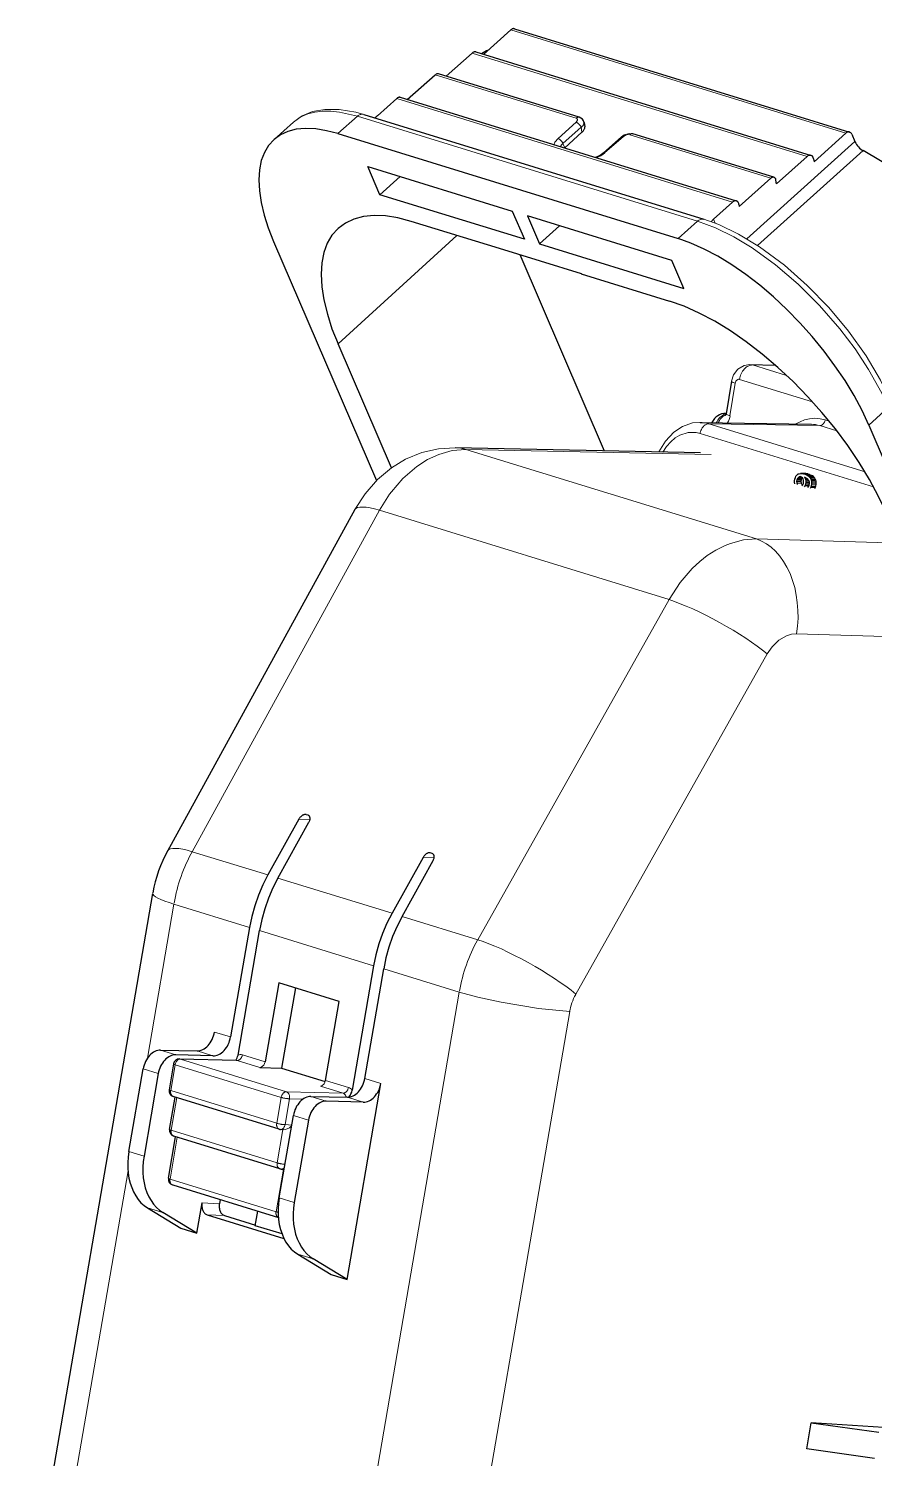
# Model space of a CAD drawing. Header units: millimetres. Extents: x 6 to 3615, y -854 to 0.
# Drawn here: x 71.57 to 79.66, y -106.47 to -92.79 of the extents above; entities that cross this region are included whole.
import ezdxf

# ---------------------------------------------------------------- set-up
doc = ezdxf.new("R2010")
doc.units = ezdxf.units.MM

msp = doc.modelspace()

# ---------------------------------------------------------------- linework, layer by layer
at = {"linetype": 'Continuous', "lineweight": 30}
for points in [[(75.919, -93.038), (76.183, -92.803)], [(76.218, -92.792), (76.215, -92.792), (76.211, -92.791), (76.206, -92.791), (76.202, -92.792), (76.199, -92.793), (76.195, -92.795), (76.191, -92.797), (76.187, -92.8), (76.183, -92.803)], [(76.218, -92.792), (79.422, -93.781)], [(75.811, -93.025), (75.562, -93.247)], [(75.847, -93.015), (75.843, -93.014), (75.839, -93.014), (75.835, -93.014), (75.831, -93.015), (75.827, -93.016), (75.823, -93.018), (75.818, -93.02), (75.815, -93.022), (75.811, -93.025)], [(75.847, -93.015), (79.053, -94.004)], [(75.191, -93.469), (75.459, -93.233)], [(76.836, -93.64), (75.489, -93.224)], [(74.906, -93.625), (75.091, -93.46)], [(75.127, -93.449), (75.123, -93.449), (75.119, -93.448), (75.115, -93.448), (75.111, -93.449), (75.107, -93.45), (75.103, -93.452), (75.099, -93.454), (75.095, -93.457), (75.091, -93.46)], [(78.339, -94.441), (75.127, -93.449)], [(73.917, -93.853), (74.104, -93.686)], [(74.775, -93.613), (78.028, -94.616)], [(76.854, -93.735), (76.86, -93.73), (76.865, -93.726), (76.87, -93.721), (76.873, -93.717), (76.877, -93.712), (76.879, -93.708), (76.881, -93.704), (76.882, -93.699), (76.883, -93.695), (76.883, -93.691)], [(76.883, -93.691), (76.889, -93.73)], [(73.917, -93.853), (73.865, -93.909), (73.825, -93.976), (73.795, -94.054), (73.777, -94.142), (73.771, -94.238), (73.776, -94.343), (73.794, -94.456), (73.822, -94.575), (73.862, -94.699), (73.913, -94.828)], [(74.528, -93.796), (74.418, -93.768), (74.315, -93.751), (74.218, -93.747), (74.129, -93.755), (74.049, -93.776), (73.978, -93.808), (73.917, -93.853)], [(74.528, -93.796), (77.782, -94.801)], [(76.862, -93.783), (76.698, -93.931), (76.695, -93.933)], [(76.862, -93.783), (76.868, -93.778), (76.873, -93.772), (76.877, -93.767), (76.881, -93.761), (76.884, -93.755), (76.886, -93.75), (76.888, -93.745), (76.889, -93.739), (76.89, -93.734), (76.889, -93.73)], [(77.239, -93.827), (77.064, -93.982)], [(78.697, -94.214), (77.349, -93.798)], [(79.077, -94.038), (79.082, -94.065), (79.386, -93.791)], [(79.422, -93.781), (79.418, -93.78), (79.414, -93.78), (79.41, -93.78), (79.406, -93.78), (79.401, -93.782), (79.397, -93.783), (79.393, -93.785), (79.389, -93.788), (79.386, -93.791)], [(79.442, -93.801), (79.473, -93.873)], [(81.512, -96.116), (81.43, -95.941), (81.336, -95.763), (81.228, -95.583), (81.109, -95.405), (80.98, -95.227), (80.841, -95.054), (80.695, -94.885), (80.541, -94.723), (80.382, -94.569), (80.218, -94.423), (80.052, -94.289), (79.884, -94.166), (79.717, -94.055), (79.552, -93.959)], [(76.311, -94.807), (74.929, -94.381), (74.813, -94.112), (76.195, -94.538), (76.311, -94.807)], [(79.017, -94.015), (78.724, -94.278), (78.718, -94.242)], [(79.053, -94.004), (79.049, -94.004), (79.045, -94.003), (79.041, -94.003), (79.037, -94.004), (79.032, -94.005), (79.028, -94.007), (79.024, -94.009), (79.02, -94.012), (79.017, -94.015)], [(79.077, -94.038), (79.076, -94.033), (79.075, -94.028), (79.073, -94.024), (79.071, -94.02), (79.069, -94.016), (79.066, -94.013), (79.063, -94.01), (79.06, -94.008), (79.056, -94.006), (79.053, -94.004)], [(75.122, -94.207), (74.929, -94.381)], [(78.363, -94.474), (78.367, -94.492), (78.668, -94.223)], [(78.697, -94.214), (78.694, -94.214), (78.691, -94.213), (78.688, -94.213), (78.684, -94.214), (78.681, -94.215), (78.677, -94.216), (78.674, -94.218), (78.671, -94.22), (78.668, -94.223)], [(78.718, -94.242), (78.717, -94.238), (78.716, -94.234), (78.715, -94.23), (78.713, -94.227), (78.711, -94.224), (78.709, -94.222), (78.706, -94.219), (78.703, -94.217), (78.7, -94.216), (78.697, -94.214)], [(78.119, -94.616), (78.303, -94.451)], [(78.339, -94.44), (78.335, -94.44), (78.331, -94.439), (78.327, -94.439), (78.323, -94.44), (78.318, -94.441), (78.314, -94.443), (78.31, -94.445), (78.306, -94.448), (78.303, -94.451)], [(78.363, -94.474), (78.362, -94.469), (78.361, -94.464), (78.359, -94.46), (78.357, -94.456), (78.355, -94.452), (78.352, -94.449), (78.349, -94.446), (78.346, -94.444), (78.342, -94.442), (78.339, -94.44)], [(75.228, -94.636), (75.102, -94.603), (74.983, -94.584), (74.873, -94.58), (74.771, -94.589), (74.68, -94.614), (74.599, -94.652), (74.529, -94.703)], [(76.073, -94.896), (75.228, -94.636)], [(76.648, -94.678), (76.456, -94.852), (77.837, -95.279), (77.722, -95.009), (76.34, -94.582), (76.456, -94.852)], [(74.529, -94.703), (74.471, -94.768), (74.426, -94.844), (74.394, -94.933), (74.374, -95.032), (74.368, -95.142), (74.374, -95.261), (74.394, -95.388), (74.427, -95.523), (74.471, -95.663), (74.529, -95.808)], [(79.607, -96.585), (79.542, -96.445), (79.465, -96.303), (79.379, -96.159), (79.282, -96.017), (79.178, -95.877), (79.065, -95.739), (78.946, -95.606), (78.822, -95.479), (78.694, -95.359), (78.562, -95.247), (78.429, -95.144), (78.296, -95.052), (78.163, -94.97), (78.032, -94.901), (77.905, -94.844), (77.782, -94.801)], [(73.913, -94.828), (74.896, -97.116)], [(76.076, -94.893), (76.073, -94.896), (76.071, -94.892), (76.853, -95.133), (76.855, -95.138), (77.699, -95.398)], [(76.267, -94.952), (77.074, -96.831)], [(79.774, -97.426), (79.7, -97.268), (79.613, -97.106), (79.514, -96.943), (79.405, -96.781), (79.286, -96.621), (79.158, -96.465), (79.023, -96.314), (78.881, -96.169), (78.736, -96.033), (78.586, -95.906), (78.434, -95.789), (78.283, -95.684), (78.132, -95.591), (77.983, -95.513), (77.839, -95.448), (77.699, -95.398)], [(75.039, -96.995), (74.529, -95.808)], [(78.469, -96.006), (78.712, -96.012)], [(78.291, -96.164), (78.24, -96.476)], [(77.993, -96.559), (79.055, -96.577)], [(79.607, -96.585), (81.644, -101.328)], [(77.997, -96.85), (75.649, -96.802)], [(78.897, -97.147), (78.895, -97.131), (78.896, -97.117), (78.898, -97.102), (78.903, -97.088), (78.909, -97.074), (78.914, -97.067), (78.921, -97.06), (78.931, -97.053), (78.94, -97.05), (78.951, -97.047)], [(78.918, -97.108), (78.915, -97.122), (78.957, -97.124)], [(78.915, -97.122), (78.917, -97.138), (78.959, -97.14)], [(78.924, -97.095), (78.918, -97.108), (78.96, -97.109)], [(78.932, -97.085), (78.924, -97.095), (78.966, -97.096)], [(78.939, -97.081), (78.932, -97.085), (78.967, -97.086)], [(78.966, -97.166), (78.974, -97.156), (78.98, -97.142), (78.982, -97.127), (78.981, -97.112), (78.977, -97.098), (78.971, -97.091), (78.962, -97.082), (78.95, -97.078), (78.939, -97.081), (78.961, -97.081)], [(78.964, -97.048), (78.951, -97.047), (78.993, -97.049), (79.005, -97.049), (79.023, -97.052), (79.04, -97.057), (79.057, -97.066), (79.069, -97.072), (79.078, -97.081), (79.085, -97.09), (79.091, -97.101), (79.096, -97.112), (79.099, -97.121), (79.1, -97.137), (79.1, -97.149), (79.097, -97.17), (79.093, -97.181), (79.087, -97.195)], [(78.971, -97.09), (78.966, -97.096), (78.96, -97.109), (78.957, -97.124), (78.959, -97.14), (78.963, -97.153)], [(79.005, -97.049), (78.964, -97.048), (78.982, -97.051)], [(79.023, -97.052), (78.982, -97.051), (78.998, -97.056)], [(79.022, -97.183), (79.03, -97.173), (79.035, -97.163), (79.039, -97.142), (79.037, -97.129), (79.033, -97.116), (79.027, -97.108), (79.018, -97.099), (78.992, -97.084), (78.999, -97.102), (79.022, -97.103)], [(79.04, -97.057), (78.998, -97.056), (79.015, -97.064)], [(78.999, -97.102), (79.002, -97.118), (79.034, -97.119)], [(79.002, -97.134), (79, -97.148), (79.038, -97.15)], [(79.002, -97.118), (79.002, -97.134), (79.038, -97.135)], [(79.057, -97.066), (79.015, -97.064), (79.027, -97.071)], [(79.069, -97.072), (79.027, -97.071), (79.036, -97.08), (79.078, -97.081)], [(79.036, -97.08), (79.043, -97.088), (79.085, -97.09)], [(79.043, -97.088), (79.05, -97.1), (79.091, -97.101)], [(79.05, -97.1), (79.055, -97.11), (79.096, -97.112)], [(79.055, -97.11), (79.057, -97.12), (79.099, -97.121)], [(79.057, -97.12), (79.059, -97.136), (79.1, -97.137)], [(79.059, -97.136), (79.059, -97.148), (79.1, -97.149)], [(78.917, -97.138), (78.921, -97.152)], [(78.996, -97.162), (78.989, -97.176)], [(79, -97.148), (78.996, -97.162), (79.035, -97.164)], [(79.052, -97.18), (79.045, -97.193)], [(79.056, -97.169), (79.052, -97.18), (79.093, -97.181)], [(79.059, -97.148), (79.056, -97.169), (79.097, -97.17)], [(74.689, -97.394), (72.898, -100.661)], [(74.154, -100.356), (73.857, -100.89)], [(73.954, -100.92), (74.251, -100.385)], [(74.216, -100.311), (74.212, -100.311), (74.208, -100.312), (74.203, -100.313), (74.199, -100.314), (74.194, -100.316), (74.189, -100.319), (74.185, -100.322), (74.181, -100.325), (74.176, -100.329), (74.172, -100.332), (74.168, -100.337), (74.164, -100.341), (74.161, -100.346), (74.157, -100.351), (74.154, -100.356)], [(74.243, -100.319), (74.223, -100.313)], [(74.251, -100.385), (74.253, -100.38), (74.256, -100.374), (74.258, -100.369), (74.259, -100.363), (74.261, -100.358), (74.261, -100.353), (74.261, -100.348), (74.261, -100.343), (74.26, -100.339), (74.259, -100.335), (74.257, -100.331), (74.255, -100.327), (74.253, -100.324), (74.25, -100.322), (74.246, -100.32), (74.243, -100.319)], [(75.404, -100.678), (75.4, -100.678), (75.395, -100.678), (75.391, -100.679), (75.386, -100.681), (75.382, -100.683), (75.377, -100.685), (75.373, -100.688), (75.368, -100.691), (75.364, -100.695), (75.36, -100.699), (75.355, -100.703), (75.352, -100.707), (75.348, -100.712), (75.345, -100.717), (75.342, -100.722)], [(75.43, -100.685), (75.411, -100.679)], [(75.438, -100.752), (75.441, -100.746), (75.443, -100.741), (75.445, -100.735), (75.447, -100.73), (75.448, -100.724), (75.449, -100.719), (75.449, -100.714), (75.448, -100.709), (75.448, -100.705), (75.446, -100.701), (75.445, -100.697), (75.442, -100.694), (75.44, -100.691), (75.437, -100.688), (75.434, -100.686), (75.43, -100.685)], [(75.342, -100.722), (75.045, -101.256)], [(75.142, -101.286), (75.438, -100.752)], [(73.857, -100.89), (73.809, -100.984), (73.767, -101.083), (73.732, -101.184), (73.703, -101.287), (73.681, -101.392)], [(73.954, -100.92), (73.906, -101.014), (73.864, -101.112), (73.828, -101.214), (73.799, -101.317), (73.778, -101.421)], [(71.569, -107.979), (71.569, -107.975), (72.757, -101.066)], [(75.045, -101.256), (74.997, -101.351), (74.955, -101.449), (74.919, -101.55), (74.89, -101.654), (74.869, -101.758)], [(75.142, -101.286), (75.093, -101.381), (75.051, -101.479), (75.016, -101.58), (74.987, -101.683), (74.966, -101.788)], [(73.681, -101.392), (73.501, -102.44)], [(73.573, -102.614), (73.778, -101.421)], [(74.869, -101.758), (74.664, -102.95)], [(74.785, -102.836), (74.966, -101.788)], [(74.41, -102.856), (74.54, -102.1), (73.962, -101.922), (73.832, -102.678)], [(74.121, -101.971), (73.989, -102.737), (74.407, -102.866)], [(73.18, -102.573), (73.194, -102.573), (73.208, -102.57), (73.221, -102.566), (73.234, -102.561), (73.248, -102.553), (73.261, -102.544), (73.273, -102.534), (73.285, -102.522), (73.297, -102.509), (73.307, -102.495), (73.316, -102.479), (73.325, -102.463), (73.332, -102.446), (73.338, -102.429), (73.343, -102.411), (73.347, -102.393)], [(73.332, -102.621), (73.346, -102.62), (73.36, -102.618), (73.374, -102.614), (73.388, -102.608), (73.401, -102.601), (73.414, -102.592), (73.427, -102.581), (73.439, -102.569), (73.45, -102.556), (73.461, -102.542), (73.47, -102.527), (73.479, -102.511), (73.486, -102.494), (73.492, -102.476), (73.497, -102.458), (73.501, -102.44)], [(72.831, -102.565), (72.818, -102.566), (72.804, -102.568), (72.79, -102.572), (72.777, -102.578), (72.764, -102.586), (72.751, -102.595), (72.738, -102.605), (72.726, -102.617), (72.715, -102.63), (72.705, -102.644), (72.696, -102.66), (72.687, -102.676), (72.68, -102.693), (72.673, -102.711), (72.668, -102.728), (72.665, -102.746)], [(72.831, -102.565), (73.18, -102.573)], [(72.977, -102.611), (72.964, -102.611), (72.95, -102.614), (72.936, -102.618), (72.922, -102.623), (72.909, -102.63), (72.896, -102.639), (72.883, -102.65), (72.871, -102.662), (72.86, -102.675), (72.849, -102.689), (72.84, -102.704), (72.831, -102.72), (72.824, -102.737), (72.817, -102.755), (72.812, -102.773), (72.808, -102.791)], [(72.956, -102.698), (72.913, -102.945)], [(73.332, -102.621), (72.977, -102.611)], [(73.013, -102.65), (73.556, -102.663), (73.557, -102.663)], [(73.782, -102.732), (73.989, -102.737)], [(72.528, -103.536), (72.665, -102.746)], [(72.808, -102.791), (72.673, -103.581)], [(74.618, -103.017), (74.632, -103.016), (74.645, -103.014), (74.659, -103.01), (74.673, -103.004), (74.686, -102.997), (74.699, -102.988), (74.712, -102.978), (74.723, -102.966), (74.734, -102.953), (74.745, -102.938), (74.754, -102.923), (74.763, -102.907), (74.77, -102.89), (74.776, -102.872), (74.781, -102.854), (74.785, -102.836)], [(72.917, -103.324), (72.97, -103.015)], [(73.967, -103.323), (72.953, -103.009)], [(74.27, -103.009), (74.256, -103.01), (74.242, -103.012), (74.229, -103.016), (74.215, -103.022), (74.201, -103.029), (74.188, -103.038), (74.176, -103.049), (74.164, -103.061), (74.153, -103.074), (74.143, -103.088), (74.133, -103.103), (74.125, -103.12), (74.117, -103.137), (74.111, -103.154), (74.106, -103.172), (74.102, -103.19)], [(74.143, -104.518), (74.462, -104.713), (74.617, -104.761), (74.939, -102.884)], [(74.27, -103.009), (74.618, -103.017)], [(74.77, -103.064), (74.784, -103.064), (74.798, -103.061), (74.811, -103.057), (74.825, -103.052), (74.839, -103.044), (74.852, -103.035), (74.865, -103.025), (74.877, -103.013), (74.888, -103), (74.898, -102.985), (74.908, -102.971), (74.917, -102.954), (74.924, -102.937), (74.93, -102.92), (74.935, -102.902), (74.939, -102.884)], [(74.416, -103.054), (74.402, -103.055), (74.388, -103.057), (74.374, -103.061), (74.361, -103.067), (74.347, -103.074), (74.334, -103.083), (74.321, -103.093), (74.309, -103.105), (74.297, -103.118), (74.287, -103.133), (74.277, -103.148), (74.269, -103.164), (74.262, -103.181), (74.255, -103.198), (74.25, -103.216), (74.247, -103.235)], [(74.77, -103.064), (74.416, -103.054)], [(73.967, -103.98), (74.102, -103.19)], [(74.247, -103.235), (74.11, -104.025)], [(72.907, -103.791), (72.975, -103.394)], [(73.971, -103.702), (72.957, -103.389)], [(74.008, -103.327), (73.98, -103.325)], [(72.528, -103.536), (72.522, -103.589), (72.518, -103.641), (72.518, -103.692), (72.522, -103.743), (72.529, -103.791), (72.54, -103.838), (72.555, -103.881), (72.573, -103.923), (72.594, -103.961), (72.617, -103.995), (72.644, -104.026), (72.674, -104.052), (72.705, -104.075)], [(72.673, -103.581), (72.666, -103.633), (72.662, -103.685), (72.662, -103.737), (72.666, -103.787), (72.674, -103.836), (72.685, -103.882), (72.7, -103.927), (72.718, -103.968), (72.74, -104.006), (72.764, -104.04), (72.791, -104.071), (72.822, -104.098), (72.854, -104.12)], [(73.984, -103.704), (74.012, -103.706)], [(72.947, -103.855), (73.958, -104.168)], [(72.705, -104.075), (73.025, -104.27), (73.179, -104.317), (73.228, -104.028)], [(73.228, -104.028), (73.227, -104.036), (73.226, -104.046), (73.226, -104.055), (73.227, -104.065), (73.228, -104.074), (73.23, -104.083), (73.233, -104.091), (73.236, -104.099), (73.239, -104.107), (73.243, -104.114), (73.248, -104.12), (73.253, -104.126), (73.258, -104.131), (73.264, -104.135), (73.27, -104.138), (73.277, -104.141)], [(73.394, -104.035), (73.393, -104.044), (73.393, -104.054), (73.393, -104.063), (73.393, -104.073), (73.394, -104.082), (73.396, -104.091), (73.399, -104.099), (73.401, -104.108), (73.405, -104.115), (73.409, -104.122), (73.414, -104.128), (73.419, -104.134), (73.424, -104.139), (73.43, -104.143), (73.436, -104.146), (73.442, -104.149)], [(73.401, -103.996), (73.394, -104.035)], [(73.993, -104.325), (73.737, -104.246), (73.761, -104.107)], [(73.967, -103.98), (73.959, -104.032), (73.956, -104.085), (73.956, -104.136), (73.96, -104.186), (73.967, -104.235), (73.978, -104.281), (73.993, -104.325), (74.011, -104.367), (74.031, -104.404), (74.055, -104.439), (74.082, -104.469), (74.112, -104.496), (74.143, -104.518)], [(74.11, -104.025), (74.103, -104.077), (74.1, -104.129), (74.1, -104.181), (74.104, -104.231), (74.112, -104.28), (74.123, -104.326), (74.138, -104.37), (74.156, -104.411), (74.178, -104.45), (74.202, -104.484), (74.23, -104.515), (74.26, -104.542), (74.292, -104.564)], [(73.179, -104.317), (72.854, -104.12)], [(73.277, -104.141), (74.011, -104.367)], [(73.442, -104.149), (73.738, -104.24)], [(74.617, -104.761), (74.292, -104.564)], [(80.303, -104.682), (80.043, -106.196), (79.055, -106.132), (79.702, -106.222)], [(79.659, -106.472), (79.012, -106.381), (79.055, -106.132)]]:
    msp.add_lwpolyline(points, dxfattribs=at)
at = {"linetype": 'Continuous', "lineweight": 13}
for points in [[(76.183, -92.803), (79.386, -93.791)], [(75.811, -93.025), (79.017, -94.015)], [(76.807, -93.648), (75.459, -93.233)], [(74.104, -93.686), (74.187, -93.627), (74.286, -93.586), (74.401, -93.564), (74.541, -93.565), (74.699, -93.592), (74.775, -93.613)], [(78.303, -94.451), (75.091, -93.46)], [(74.715, -93.629), (74.544, -93.59), (74.46, -93.581), (74.38, -93.581), (74.308, -93.59), (74.241, -93.607), (74.168, -93.64), (74.104, -93.686)], [(74.528, -93.796), (74.715, -93.629), (77.968, -94.633), (77.782, -94.801)], [(74.775, -93.613), (74.769, -93.611), (74.762, -93.61), (74.755, -93.611), (74.748, -93.612), (74.741, -93.614), (74.735, -93.617), (74.728, -93.62), (74.721, -93.624), (74.715, -93.629)], [(76.633, -93.843), (76.806, -93.688)], [(76.807, -93.648), (76.814, -93.652), (76.819, -93.66), (76.82, -93.666), (76.814, -93.678), (76.806, -93.688)], [(76.854, -93.735), (76.852, -93.731), (76.85, -93.727), (76.848, -93.723), (76.846, -93.719), (76.843, -93.716), (76.84, -93.712), (76.837, -93.708), (76.833, -93.705), (76.83, -93.702), (76.827, -93.699), (76.823, -93.697), (76.819, -93.694), (76.816, -93.692), (76.813, -93.69), (76.81, -93.689), (76.806, -93.688)], [(76.594, -93.902), (76.602, -93.879), (76.633, -93.843)], [(76.68, -93.89), (76.678, -93.886), (76.676, -93.882), (76.674, -93.879), (76.672, -93.875), (76.669, -93.871), (76.666, -93.868), (76.663, -93.864), (76.66, -93.861), (76.656, -93.858), (76.653, -93.855), (76.649, -93.852), (76.646, -93.85), (76.642, -93.847), (76.639, -93.846), (76.636, -93.844), (76.633, -93.843)], [(76.698, -93.931), (76.68, -93.89), (76.854, -93.735), (76.862, -93.783)], [(77.255, -93.826), (77.079, -93.981)], [(77.35, -93.798), (77.314, -93.795), (77.266, -93.809), (77.239, -93.827)], [(77.255, -93.826), (77.28, -93.811), (77.308, -93.805), (77.32, -93.807)], [(78.668, -94.223), (77.32, -93.807)], [(77.079, -93.981), (77.076, -93.98), (77.074, -93.979), (77.072, -93.979), (77.069, -93.98), (77.067, -93.98), (77.065, -93.981), (77.064, -93.982)], [(79.473, -93.873), (78.439, -94.804)], [(79.552, -93.959), (78.542, -94.868)], [(78.028, -94.616), (78.022, -94.615), (78.015, -94.614), (78.008, -94.614), (78.002, -94.615), (77.995, -94.617), (77.988, -94.62), (77.981, -94.624), (77.975, -94.628), (77.968, -94.633)], [(79.792, -96.417), (79.729, -96.279), (79.604, -96.054), (79.474, -95.857), (79.328, -95.663), (79.134, -95.441), (78.929, -95.236), (78.713, -95.051), (78.49, -94.89), (78.314, -94.784), (78.139, -94.697), (77.968, -94.633)], [(79.816, -96.36), (79.717, -96.154), (79.58, -95.923), (79.412, -95.687), (79.223, -95.46), (79.016, -95.248), (78.799, -95.056), (78.561, -94.88), (78.36, -94.759), (78.17, -94.667), (78.028, -94.616)], [(78.119, -94.616), (78.135, -94.654)], [(74.529, -95.808), (75.664, -94.77)], [(78.291, -96.164), (78.311, -96.103), (78.353, -96.05), (78.412, -96.015), (78.469, -96.006)], [(78.494, -96.01), (78.484, -96.011), (78.474, -96.012), (78.463, -96.015), (78.453, -96.02), (78.443, -96.026), (78.433, -96.032), (78.423, -96.04), (78.414, -96.049), (78.406, -96.06), (78.398, -96.07), (78.391, -96.082), (78.385, -96.094), (78.379, -96.107), (78.375, -96.12), (78.371, -96.134), (78.368, -96.148)], [(78.494, -96.01), (78.482, -96.007), (78.469, -96.006)], [(78.82, -96.111), (78.494, -96.01), (78.716, -96.016)], [(78.291, -96.164), (78.291, -96.166), (78.293, -96.168), (78.296, -96.171), (78.3, -96.173), (78.305, -96.176), (78.312, -96.179), (78.319, -96.181), (78.328, -96.184)], [(78.328, -96.184), (78.334, -96.166), (78.345, -96.154), (78.358, -96.147), (78.368, -96.148)], [(79.068, -96.363), (78.368, -96.148)], [(78.328, -96.184), (78.278, -96.496)], [(79.607, -96.585), (79.792, -96.417), (79.862, -96.578)], [(77.598, -96.842), (77.661, -96.738), (77.741, -96.654), (77.824, -96.598), (77.92, -96.565), (77.993, -96.559)], [(78.076, -96.572), (78.07, -96.572), (78.063, -96.574), (78.056, -96.576), (78.049, -96.579), (78.042, -96.582), (78.036, -96.587), (78.029, -96.592), (78.023, -96.598), (78.018, -96.605), (78.013, -96.612), (78.008, -96.62), (78.004, -96.628), (78, -96.636), (77.997, -96.645), (77.994, -96.654), (77.993, -96.664)], [(79.3, -96.64), (79.138, -96.59), (78.076, -96.572), (79.57, -97.033)], [(78.24, -96.478), (78.23, -96.481), (78.22, -96.485), (78.211, -96.49), (78.202, -96.496), (78.193, -96.503), (78.184, -96.51), (78.176, -96.519), (78.168, -96.528), (78.161, -96.539), (78.155, -96.55), (78.149, -96.561)], [(78.237, -96.488), (78.228, -96.492), (78.218, -96.498), (78.21, -96.504), (78.201, -96.512), (78.193, -96.52), (78.185, -96.529), (78.178, -96.54), (78.171, -96.55), (78.165, -96.562)], [(78.24, -96.476), (78.24, -96.478), (78.242, -96.48), (78.245, -96.483), (78.249, -96.485), (78.255, -96.488), (78.261, -96.49), (78.269, -96.493), (78.278, -96.496)], [(79.188, -96.535), (79.139, -96.524), (79.089, -96.52), (79.039, -96.524), (78.99, -96.536), (78.909, -96.574)], [(79.138, -96.59), (79.142, -96.59), (79.146, -96.589), (79.151, -96.588), (79.155, -96.586), (79.159, -96.584), (79.163, -96.581), (79.167, -96.578), (79.17, -96.574), (79.174, -96.57), (79.176, -96.566), (79.179, -96.561), (79.182, -96.556), (79.184, -96.551), (79.186, -96.546), (79.187, -96.54), (79.188, -96.535)], [(79.226, -96.547), (79.188, -96.535)], [(77.635, -96.843), (77.671, -96.789), (77.712, -96.744), (77.754, -96.708), (77.799, -96.68), (77.877, -96.655), (77.956, -96.655), (77.993, -96.664)], [(77.993, -96.664), (79.651, -97.175)], [(74.689, -97.394), (74.787, -97.242), (74.906, -97.106), (75.039, -96.995), (75.175, -96.912), (75.33, -96.848), (75.489, -96.812), (75.649, -96.802)], [(75.752, -96.818), (75.619, -96.829), (75.492, -96.865), (75.386, -96.915), (75.281, -96.982), (75.15, -97.096), (75.039, -97.223), (75.022, -97.247), (74.924, -97.4)], [(79.898, -97.716), (78.531, -97.675), (75.752, -96.818), (78.099, -96.866)], [(73.857, -100.89), (73.134, -100.667), (74.924, -97.4), (77.695, -98.255), (75.865, -101.509), (75.142, -101.286)], [(74.924, -97.4), (74.877, -97.387), (74.835, -97.378), (74.797, -97.372), (74.764, -97.369), (74.736, -97.37), (74.714, -97.375), (74.699, -97.382), (74.689, -97.394)], [(78.531, -97.675), (78.406, -97.684), (78.283, -97.717), (78.233, -97.736), (78.142, -97.782), (78.061, -97.833), (77.989, -97.89), (77.917, -97.957), (77.802, -98.09), (77.695, -98.255)], [(78.915, -98.582), (78.924, -98.508), (78.929, -98.433), (78.928, -98.358), (78.922, -98.284), (78.912, -98.211), (78.897, -98.14), (78.877, -98.072), (78.852, -98.006), (78.823, -97.946), (78.79, -97.89), (78.754, -97.838), (78.714, -97.793), (78.672, -97.754), (78.627, -97.721), (78.579, -97.695), (78.531, -97.675)], [(78.634, -98.775), (78.589, -98.739), (78.539, -98.701), (78.485, -98.663), (78.429, -98.625), (78.369, -98.586), (78.307, -98.548), (78.243, -98.511), (78.178, -98.474), (78.113, -98.438), (78.048, -98.405), (77.984, -98.373), (77.921, -98.344), (77.86, -98.318), (77.802, -98.294), (77.747, -98.273), (77.695, -98.255)], [(78.915, -98.582), (78.866, -98.586), (78.817, -98.602), (78.744, -98.644), (78.68, -98.707), (78.634, -98.775)], [(80.288, -98.623), (78.915, -98.582)], [(78.634, -98.775), (76.804, -102.029)], [(74.26, -100.361), (74.154, -100.356)], [(73.134, -100.667), (73.087, -100.654), (73.045, -100.644), (73.007, -100.638), (72.974, -100.636), (72.947, -100.637), (72.925, -100.641), (72.908, -100.649), (72.898, -100.661)], [(75.447, -100.727), (75.342, -100.722)], [(75.045, -101.256), (73.954, -100.92)], [(72.757, -101.066), (72.759, -101.076), (72.768, -101.087), (72.784, -101.099), (72.806, -101.111), (72.835, -101.125), (72.871, -101.139), (72.912, -101.154), (72.959, -101.169)], [(72.705, -102.644), (72.959, -101.169), (73.681, -101.392)], [(74.869, -101.758), (73.778, -101.421)], [(76.804, -102.029), (76.759, -101.993), (76.709, -101.955), (76.655, -101.918), (76.598, -101.879), (76.539, -101.841), (76.476, -101.802), (76.413, -101.765), (76.348, -101.728), (76.283, -101.693), (76.218, -101.659), (76.154, -101.628), (76.091, -101.598), (76.03, -101.572), (75.972, -101.548), (75.917, -101.527), (75.865, -101.509)], [(74.538, -108.702), (75.688, -102.011), (74.966, -101.788)], [(76.745, -102.196), (76.445, -102.167), (76.088, -102.108), (75.866, -102.059), (75.688, -102.011)], [(75.557, -109.105), (76.745, -102.196)], [(73.501, -102.44), (73.347, -102.393)], [(72.831, -102.565), (72.977, -102.611)], [(73.332, -102.621), (73.18, -102.573)], [(72.97, -102.705), (72.928, -102.953), (73.942, -103.265), (73.985, -103.018), (72.97, -102.705)], [(72.956, -102.698), (72.956, -102.698), (72.956, -102.699), (72.958, -102.7), (72.959, -102.701), (72.961, -102.702), (72.964, -102.703), (72.967, -102.704), (72.97, -102.705)], [(73.021, -102.651), (73.017, -102.651), (73.013, -102.652), (73.009, -102.653), (73.004, -102.655), (73, -102.657), (72.996, -102.66), (72.993, -102.663), (72.989, -102.666), (72.986, -102.67), (72.983, -102.675), (72.98, -102.679), (72.977, -102.684), (72.975, -102.689), (72.973, -102.694), (72.971, -102.7), (72.97, -102.705)], [(73.021, -102.651), (73.017, -102.65), (73.013, -102.65)], [(74.36, -102.91), (74.578, -102.978), (74.035, -102.964), (73.021, -102.651), (73.564, -102.665), (73.782, -102.732)], [(73.564, -102.665), (73.568, -102.664), (73.572, -102.664), (73.576, -102.663), (73.58, -102.661), (73.584, -102.659), (73.588, -102.656), (73.592, -102.653), (73.595, -102.649), (73.599, -102.645), (73.602, -102.641), (73.605, -102.636), (73.607, -102.631), (73.609, -102.627), (73.611, -102.622), (73.613, -102.616), (73.614, -102.611)], [(73.614, -102.611), (73.832, -102.678)], [(73.782, -102.732), (73.795, -102.729), (73.819, -102.71), (73.832, -102.678)], [(72.665, -102.746), (72.808, -102.791)], [(74.36, -102.91), (74.373, -102.908), (74.397, -102.889), (74.41, -102.856)], [(74.41, -102.856), (74.628, -102.923)], [(74.785, -102.836), (74.939, -102.884)], [(72.913, -102.945), (72.913, -102.946), (72.914, -102.947), (72.915, -102.947), (72.917, -102.948), (72.919, -102.949), (72.921, -102.951), (72.924, -102.952), (72.928, -102.953)], [(72.928, -102.953), (72.927, -102.958), (72.927, -102.963), (72.927, -102.968), (72.927, -102.973), (72.928, -102.978), (72.929, -102.982), (72.931, -102.987), (72.932, -102.991), (72.935, -102.995), (72.937, -102.998), (72.94, -103.001), (72.943, -103.004), (72.946, -103.006), (72.949, -103.008), (72.953, -103.009)], [(74.035, -102.964), (74.031, -102.964), (74.027, -102.965), (74.023, -102.966), (74.018, -102.968), (74.014, -102.97), (74.011, -102.973), (74.007, -102.976), (74.004, -102.979), (74, -102.983), (73.997, -102.987), (73.994, -102.992), (73.992, -102.997), (73.989, -103.002), (73.987, -103.007), (73.986, -103.013), (73.985, -103.018)], [(73.985, -103.018), (73.989, -103.019), (73.993, -103.02), (73.997, -103.021), (74.002, -103.022), (74.006, -103.024), (74.011, -103.025), (74.016, -103.026), (74.021, -103.027), (74.027, -103.028), (74.032, -103.028), (74.037, -103.029), (74.042, -103.03), (74.047, -103.03), (74.052, -103.031), (74.056, -103.031), (74.061, -103.032), (74.065, -103.032)], [(74.065, -103.032), (74.065, -103.026), (74.066, -103.021), (74.066, -103.015), (74.065, -103.009), (74.064, -103.004), (74.063, -102.999), (74.062, -102.993), (74.06, -102.989), (74.058, -102.984), (74.055, -102.98), (74.052, -102.976), (74.049, -102.973), (74.046, -102.97), (74.042, -102.968), (74.039, -102.966), (74.035, -102.964)], [(74.416, -103.054), (74.27, -103.009)], [(74.578, -102.978), (74.582, -102.978), (74.586, -102.977), (74.59, -102.976), (74.594, -102.974), (74.598, -102.972), (74.602, -102.969), (74.606, -102.966), (74.61, -102.962), (74.613, -102.958), (74.616, -102.954), (74.619, -102.949), (74.622, -102.945), (74.624, -102.939), (74.625, -102.934), (74.627, -102.929), (74.628, -102.923)], [(74.606, -103.017), (74.605, -103.011), (74.604, -103.006), (74.602, -103.002), (74.6, -102.997), (74.597, -102.993), (74.595, -102.989), (74.592, -102.986), (74.588, -102.983), (74.585, -102.981), (74.581, -102.979), (74.578, -102.978)], [(74.618, -103.017), (74.77, -103.064)], [(74.002, -103.326), (73.947, -103.645), (72.933, -103.332), (72.986, -103.02)], [(74.086, -103.284), (74.022, -103.279), (74.065, -103.032), (74.193, -103.035)], [(73.942, -103.266), (73.941, -103.271), (73.941, -103.276), (73.941, -103.281), (73.941, -103.286), (73.942, -103.291), (73.943, -103.296), (73.945, -103.3), (73.946, -103.304), (73.949, -103.308), (73.951, -103.311), (73.954, -103.315), (73.957, -103.317), (73.96, -103.32), (73.963, -103.321), (73.967, -103.323)], [(73.942, -103.266), (73.946, -103.267), (73.95, -103.268), (73.954, -103.269), (73.959, -103.27), (73.964, -103.271), (73.969, -103.272), (73.974, -103.273), (73.979, -103.274), (73.984, -103.275), (73.989, -103.276), (73.995, -103.277), (74, -103.277), (74.005, -103.278), (74.01, -103.278), (74.014, -103.279), (74.018, -103.279), (74.022, -103.279)], [(73.98, -103.325), (73.983, -103.325), (73.987, -103.325), (73.991, -103.324), (73.994, -103.322), (73.998, -103.32), (74.002, -103.318), (74.005, -103.315), (74.008, -103.312), (74.011, -103.308), (74.013, -103.304), (74.015, -103.299), (74.018, -103.295), (74.019, -103.29), (74.021, -103.285), (74.022, -103.279)], [(74.008, -103.327), (74.025, -103.325), (74.063, -103.308), (74.085, -103.29)], [(74.247, -103.235), (74.102, -103.19)], [(72.917, -103.324), (72.917, -103.325), (72.918, -103.326), (72.919, -103.327), (72.921, -103.328), (72.923, -103.329), (72.926, -103.329), (72.929, -103.331), (72.933, -103.332)], [(74.006, -103.705), (73.936, -104.112), (72.922, -103.799), (72.99, -103.399)], [(72.933, -103.332), (72.932, -103.337), (72.931, -103.342), (72.931, -103.347), (72.932, -103.352), (72.933, -103.357), (72.934, -103.362), (72.935, -103.366), (72.937, -103.37), (72.939, -103.374), (72.941, -103.378), (72.944, -103.381), (72.947, -103.383), (72.95, -103.386), (72.954, -103.387), (72.957, -103.389)], [(72.673, -103.581), (72.528, -103.536)], [(73.947, -103.645), (73.946, -103.65), (73.945, -103.655), (73.945, -103.66), (73.946, -103.665), (73.947, -103.67), (73.948, -103.675), (73.949, -103.679), (73.951, -103.683), (73.953, -103.687), (73.955, -103.69), (73.958, -103.693), (73.961, -103.696), (73.964, -103.698), (73.968, -103.7), (73.971, -103.702)], [(73.947, -103.645), (73.951, -103.646), (73.955, -103.647), (73.96, -103.648), (73.964, -103.65), (73.97, -103.651), (73.975, -103.652), (73.98, -103.653), (73.986, -103.654), (73.991, -103.655), (73.997, -103.656), (74.002, -103.656), (74.008, -103.657), (74.012, -103.658), (74.017, -103.658), (74.022, -103.659)], [(73.984, -103.704), (73.988, -103.704), (73.992, -103.704), (73.995, -103.703), (73.999, -103.701), (74.003, -103.699), (74.006, -103.697), (74.009, -103.694), (74.012, -103.691), (74.015, -103.687), (74.017, -103.683)], [(71.808, -107.86), (72.52, -103.721)], [(72.907, -103.791), (72.907, -103.792), (72.907, -103.792), (72.909, -103.793), (72.91, -103.794), (72.913, -103.795), (72.915, -103.796), (72.918, -103.798), (72.922, -103.799)], [(72.922, -103.799), (72.921, -103.804), (72.921, -103.809), (72.921, -103.814), (72.921, -103.819), (72.922, -103.824), (72.923, -103.829), (72.924, -103.833), (72.926, -103.837), (72.928, -103.841), (72.931, -103.845), (72.933, -103.848), (72.936, -103.85), (72.94, -103.853), (72.943, -103.854), (72.947, -103.855)], [(72.854, -104.12), (72.705, -104.075)], [(73.394, -104.035), (73.228, -104.028)], [(73.936, -104.112), (73.935, -104.117), (73.935, -104.122), (73.935, -104.127), (73.935, -104.132), (73.936, -104.137), (73.937, -104.142), (73.939, -104.146), (73.941, -104.151), (73.943, -104.154), (73.945, -104.158), (73.948, -104.161), (73.951, -104.164), (73.954, -104.166), (73.958, -104.168)], [(73.936, -104.112), (73.939, -104.113), (73.943, -104.114), (73.947, -104.115), (73.951, -104.116), (73.955, -104.117)], [(73.967, -103.98), (74.11, -104.025)], [(73.442, -104.149), (73.277, -104.141)], [(74.143, -104.518), (74.292, -104.564)]]:
    msp.add_lwpolyline(points, dxfattribs=at)
at = {"linetype": 'Continuous', "lineweight": 30}
for centre, radius, start, end in [((76.184, -93.487), 0.536, 114, 122), ((75.482, -93.255), 0.0318, 77, 135), ((74.795, -93.5), 0.167, -60, -48), ((76.829, -93.671), 0.0318, 77, 135), ((76.818, -93.703), 0.0651, 10, 75), ((77.342, -93.829), 0.0318, 77, 135), ((79.406, -93.817), 0.0403, 23, 66), ((76.925, -93.813), 0.219, -73, -50), ((79.654, -93.787), 0.201, -154, -120), ((78.186, -94.691), 0.0999, 132, 150), ((78.238, -96.618), 0.145, 89, 156), ((78.195, -96.472), 0.0452, -30, -5), ((74.214, -100.337), 0.0263, 70, 86), ((74.045, -101.288), 1.307, 151, 170), ((75.402, -100.704), 0.0263, 70, 86), ((73.012, -102.707), 0.0567, 89, 171), ((73.424, -102.581), 0.152, -33, -13), ((72.969, -102.955), 0.0572, 170, -107), ((74.521, -102.919), 0.147, -41, -12), ((72.974, -103.334), 0.0572, 170, -107), ((73.99, -103.237), 0.089, -105, -97), ((73.995, -103.615), 0.089, -105, -97), ((72.963, -103.801), 0.0572, 170, -107)]:
    msp.add_arc(centre, radius, start, end, dxfattribs=at)
at = {"linetype": 'Continuous', "lineweight": 13}
for centre, radius, start, end in [((77.248, -93.842), 0.0169, 66, 122), ((76.736, -93.957), 0.0875, 130, 157), ((76.92, -93.795), 0.245, -71, -49), ((77.99, -96.849), 0.29, 73, 90), ((78.109, -96.472), 0.171, -32, -8), ((79.051, -96.867), 0.29, 73, 89), ((75.643, -97.159), 0.357, 72, 89), ((74.534, -101.437), 1.598, 151, 170), ((77.235, -102.273), 1.569, 151, 170), ((77.248, -102.28), 0.51, 151, 171), ((73.597, -102.66), 0.0527, 72, 118), ((73.555, -102.688), 0.0249, 70, 88), ((74.606, -102.99), 0.0706, 35, 71)]:
    msp.add_arc(centre, radius, start, end, dxfattribs=at)

doc.saveas('drawing.dxf')
